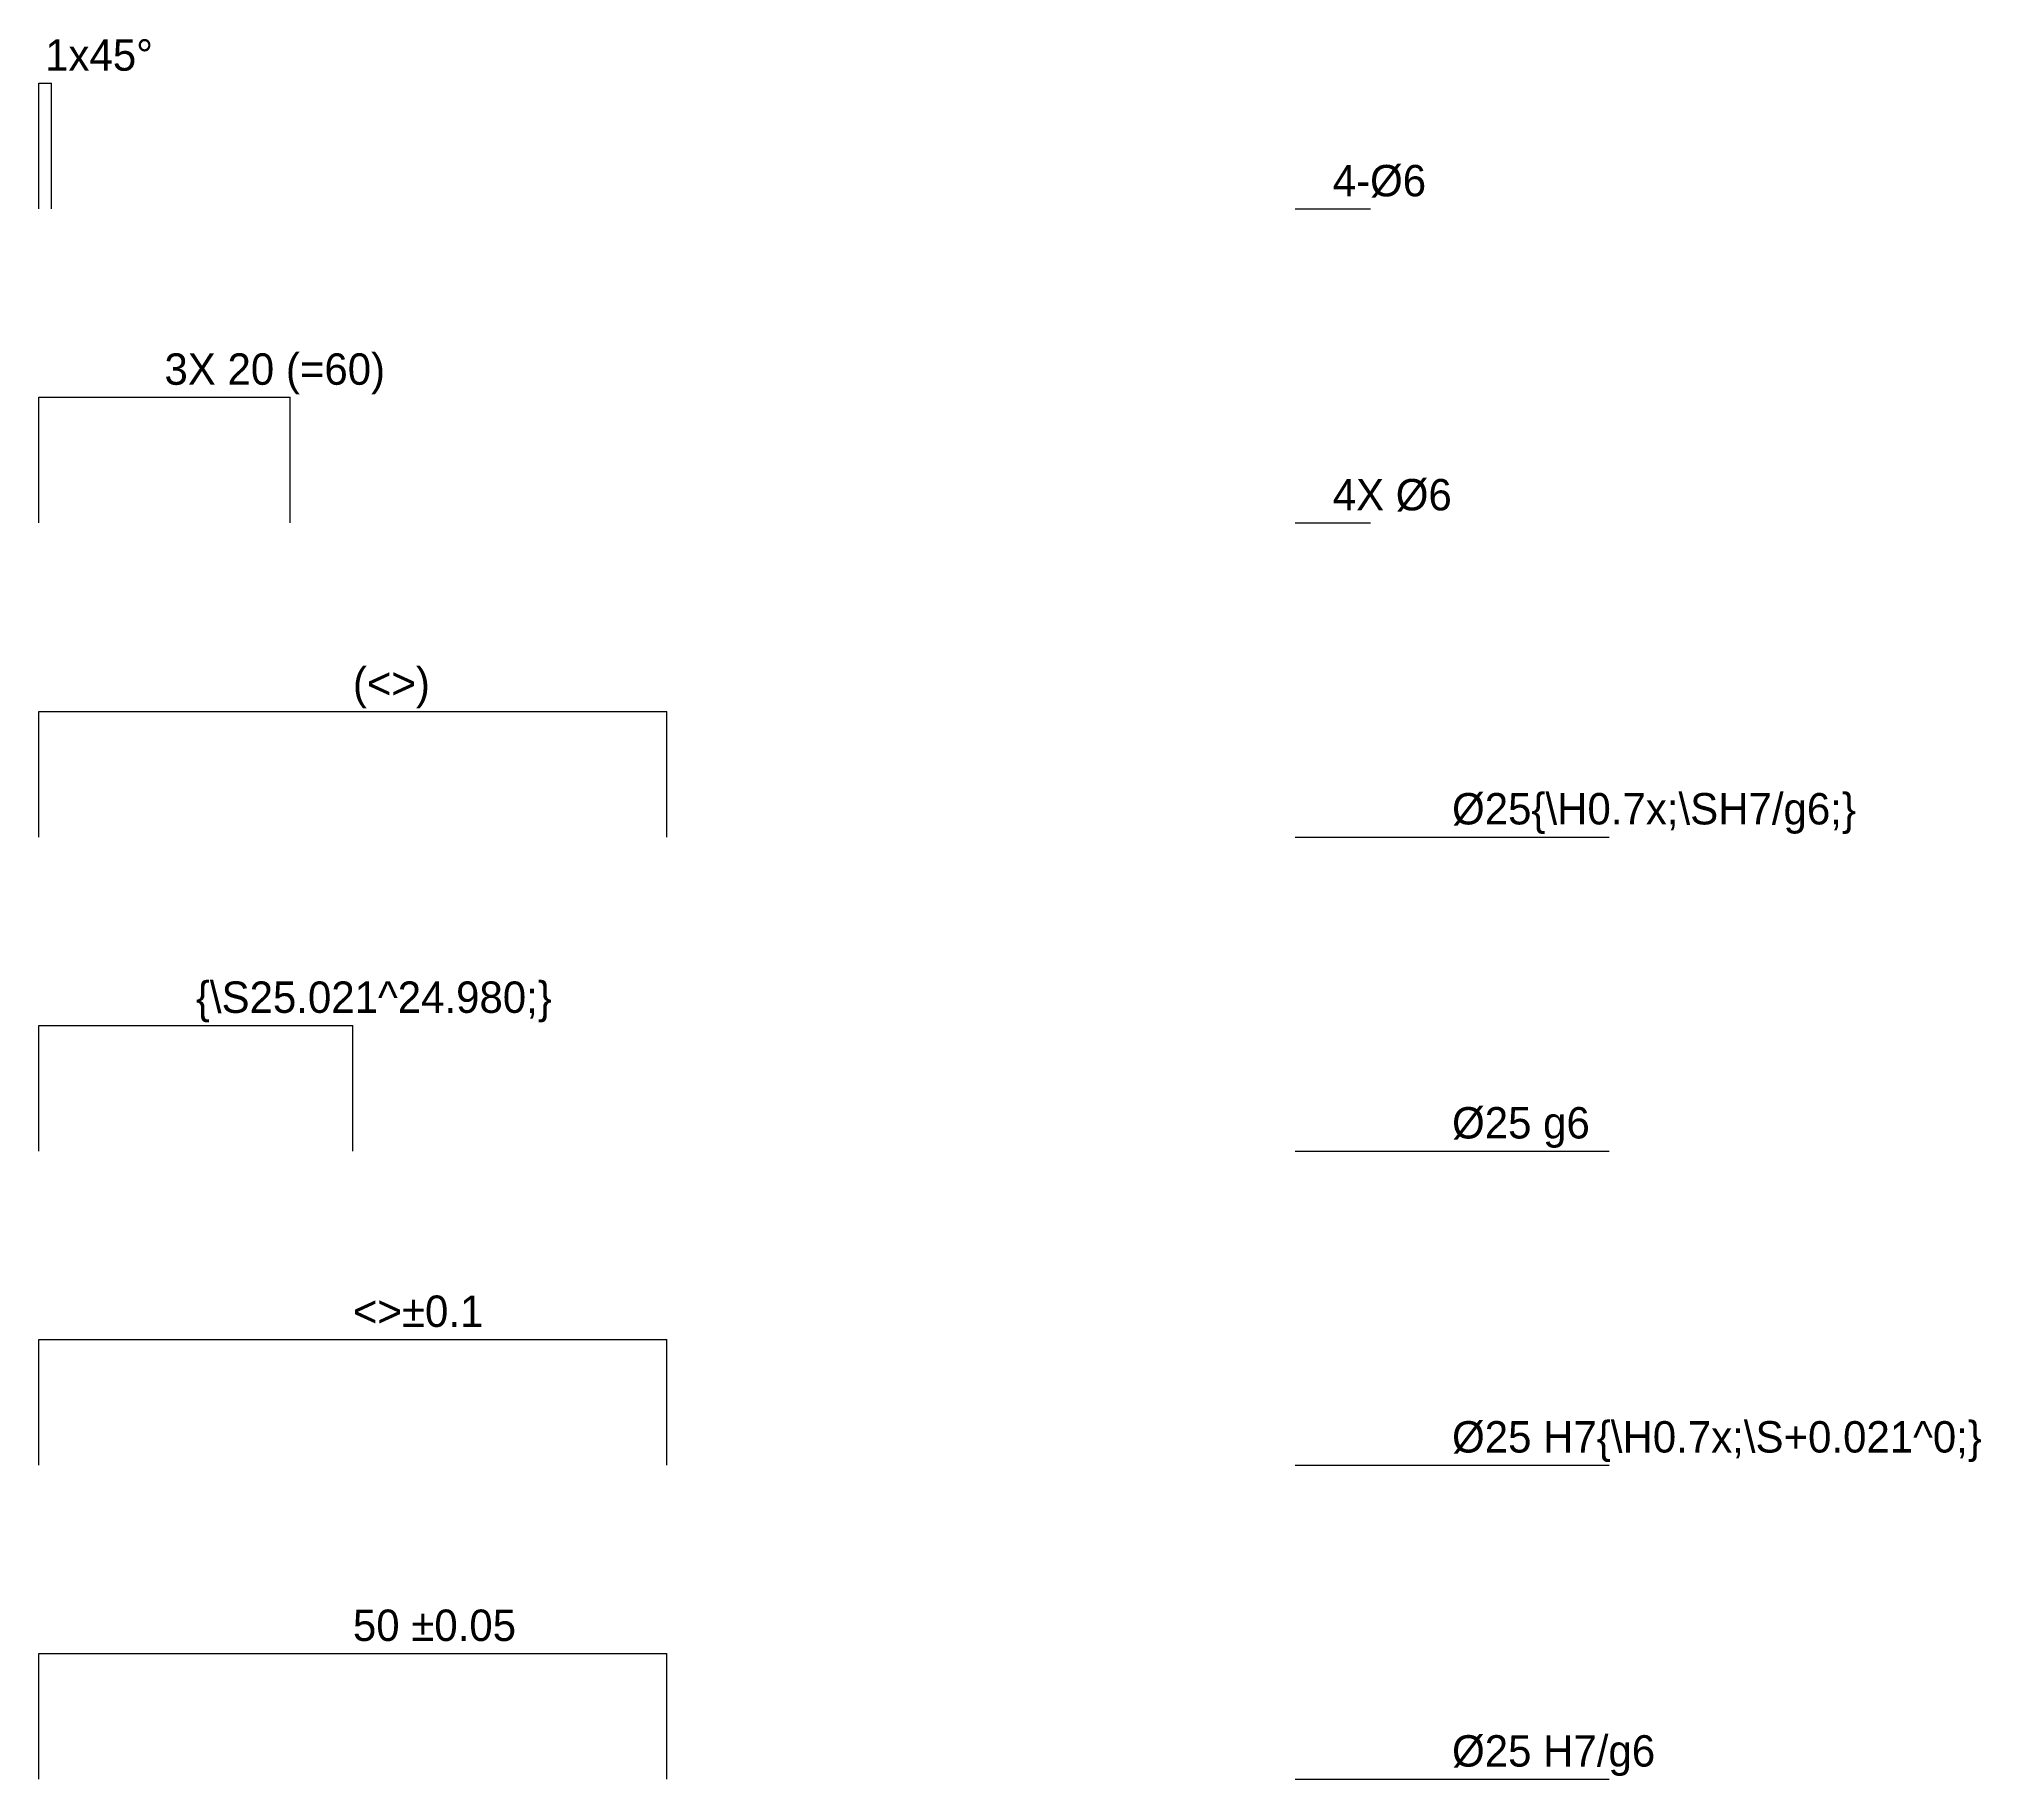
# Model space of a CAD drawing. Header units: millimetres. Extents: x 0 to 155, y 0 to 264.
# Drawn here: x 0 to 154.6, y 0 to 138.5 of the extents above; entities that cross this region are included whole.
import ezdxf

# ---------------------------------------------------------------- set-up
doc = ezdxf.new("R2010")
doc.units = ezdxf.units.MM
doc.layers.get('0').update_dxf_attribs({"linetype": 'CONTINUOUS'})
doc.layers.add('DIMS', color=3, linetype='CONTINUOUS')
doc.dimstyles.get("Standard").update_dxf_attribs({"dimtxt": 0.18, "dimasz": 0.18, "dimexe": 0.18, "dimexo": 0.0625, "dimgap": 0.09, "dimtad": 0, "dimtih": 1, "dimtoh": 1, "dimdec": 4, "dimzin": 0, "dimdsep": 46, "dimcen": 0.09, "dimadec": 0, "dimazin": 0, "dimtfac": 1, "dimtdec": 4, "dimtofl": 0, "dimtmove": 0, "dimatfit": 3, "dimfxl": 1, "dimtolj": 1, "dimtzin": 0, "dimarcsym": 0})

# ---------------------------------------------------------------- blocks, each defined once
blk = doc.blocks.new('*D1')
blk.add_line((100, 0), (125, 0))
blk.add_text('%%C25 H7/g6', height=2.5).set_placement((112.5, 1))
blk = doc.blocks.new('*D2')
blk.add_line((100, 25), (125, 25))
blk.add_text('%%C25 H7{\\H0.7x;\\S+0.021^0;}', height=2.5).set_placement((112.5, 26))
blk = doc.blocks.new('*D3')
blk.add_line((100, 50), (125, 50))
blk.add_text('%%C25 g6', height=2.5).set_placement((112.5, 51))
blk = doc.blocks.new('*D4')
blk.add_line((100, 75), (125, 75))
blk.add_text('%%C25{\\H0.7x;\\SH7/g6;}', height=2.5).set_placement((112.5, 76))
blk = doc.blocks.new('*D5')
blk.add_line((100, 100), (106, 100))
blk.add_text('4X %%C6', height=2.5).set_placement((103, 101))
blk = doc.blocks.new('*D6')
blk.add_line((100, 125), (106, 125))
blk.add_text('4-%%C6', height=2.5).set_placement((103, 126))
blk = doc.blocks.new('*D9')
for p, q in [((0, 10), (50, 10)), ((0, 0), (0, 10)), ((50, 0), (50, 10))]:
    blk.add_line(p, q)
blk.add_text('50 %%P0.05', height=2.5).set_placement((25, 11))
blk = doc.blocks.new('*D10')
for p, q in [((0, 35), (50, 35)), ((0, 25), (0, 35)), ((50, 25), (50, 35))]:
    blk.add_line(p, q)
blk.add_text('<>%%P0.1', height=2.5).set_placement((25, 36))
blk = doc.blocks.new('*D11')
for p, q in [((0, 60), (25, 60)), ((0, 50), (0, 60)), ((25, 50), (25, 60))]:
    blk.add_line(p, q)
blk.add_text('{\\S25.021^24.980;}', height=2.5).set_placement((12.5, 61))
blk = doc.blocks.new('*D12')
for p, q in [((0, 85), (50, 85)), ((0, 75), (0, 85)), ((50, 75), (50, 85))]:
    blk.add_line(p, q)
blk.add_text('(<>)', height=2.5).set_placement((25, 86))
blk = doc.blocks.new('*D13')
for p, q in [((0, 110), (20, 110)), ((0, 100), (0, 110)), ((20, 100), (20, 110))]:
    blk.add_line(p, q)
blk.add_text('3X 20 (=60)', height=2.5).set_placement((10, 111))
blk = doc.blocks.new('*D14')
for p, q in [((0, 135), (1, 135)), ((0, 125), (0, 135)), ((1, 125), (1, 135))]:
    blk.add_line(p, q)
blk.add_text('1x45%%D', height=2.5).set_placement((0.5, 136))

msp = doc.modelspace()

# ---------------------------------------------------------------- dimensions: what is measured, and where the dimension line sits
at = {"layer": 'DIMS'}
for base, p1, p2, text, picture, middle in [((0, 135), (0, 125), (1, 125), '1x45%%D', '*D14', (0.5, 125)), ((0, 110), (0, 100), (20, 100), '3X 20 (=60)', '*D13', (10, 100)), ((0, 85), (0, 75), (50, 75), '(<>)', '*D12', (25, 75)), ((0, 60), (0, 50), (25, 50), '{\\S25.021^24.980;}', '*D11', (12.5, 50)), ((0, 35), (0, 25), (50, 25), '<>%%P0.1', '*D10', (25, 25)), ((0, 10), (0, 0), (50, 0), '50 %%P0.05', '*D9', (25, 0))]:
    dim = msp.add_linear_dim(base=base, p1=p1, p2=p2, text=text, dimstyle='Standard', dxfattribs=at)
    dim.commit()
    dim.dimension.update_dxf_attribs({"geometry": picture, "text_midpoint": middle})
for p1, p2, text, picture, middle in [((100, 125), (106, 125), '4-%%C6', '*D6', (103, 125)), ((100, 100), (106, 100), '4X %%C6', '*D5', (103, 100)), ((100, 75), (125, 75), '%%C25{\\H0.7x;\\SH7/g6;}', '*D4', (112.5, 75)), ((100, 50), (125, 50), '%%C25 g6', '*D3', (112.5, 50)), ((100, 25), (125, 25), '%%C25 H7{\\H0.7x;\\S+0.021^0;}', '*D2', (112.5, 25)), ((100, 0), (125, 0), '%%C25 H7/g6', '*D1', (112.5, 0))]:
    dim = msp.add_diameter_dim_2p(p1=p1, p2=p2, text=text, dimstyle='Standard', dxfattribs=at)
    dim.commit()
    dim.dimension.update_dxf_attribs({"geometry": picture, "text_midpoint": middle})

doc.saveas('drawing.dxf')
